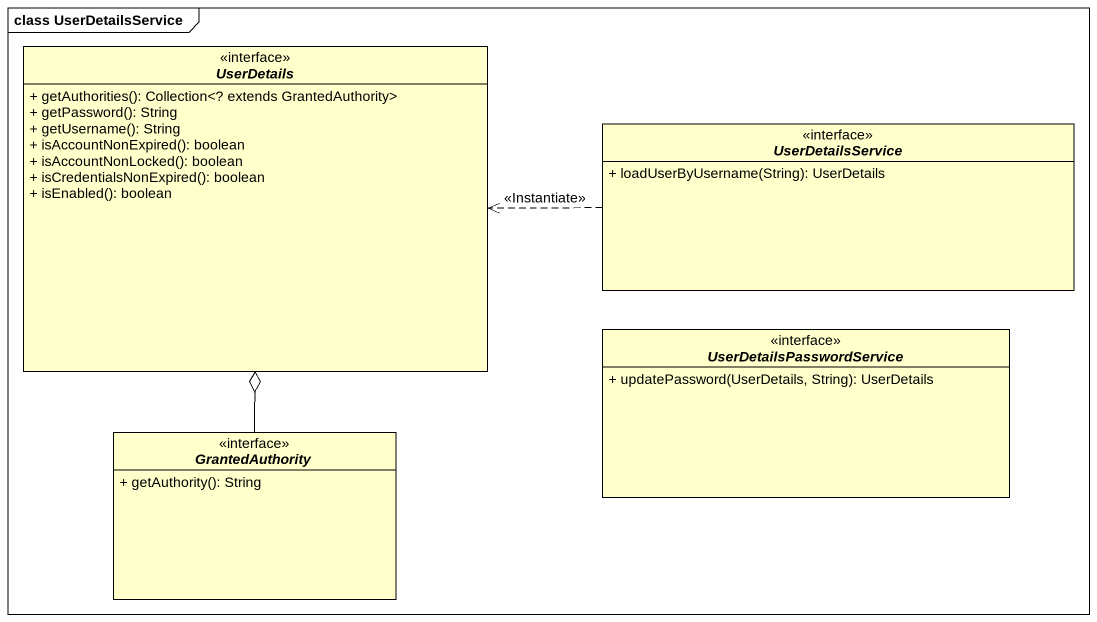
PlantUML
@startuml
mainframe class UserDetailsService
hide circle
hide empty members
skinparam classAttributeIconSize 0
interface UserDetails {
  + getAuthorities(): Collection<? extends GrantedAuthority>
  + getPassword(): String
  + getUsername(): String
  + isAccountNonExpired(): boolean
  + isAccountNonLocked(): boolean
  + isCredentialsNonExpired(): boolean
  + isEnabled(): boolean
}
interface UserDetailsService {
  + loadUserByUsername(String): UserDetails
}
interface UserDetailsPasswordService {
  + updatePassword(UserDetails, String): UserDetails
}
interface GrantedAuthority {
  + getAuthority(): String
}
UserDetailsService .left.> UserDetails : <<Instantiate>>
GrantedAuthority -up-o UserDetails
@enduml
